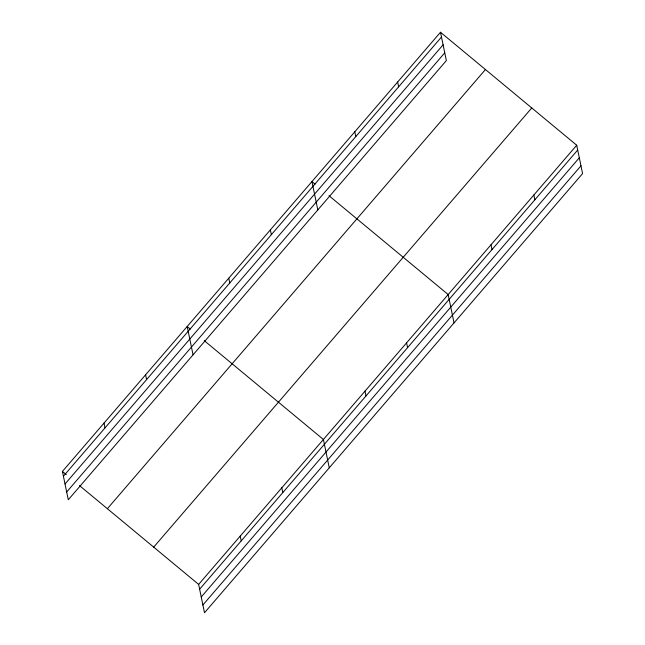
<?xml version="1.0" encoding="UTF-8"?>
<svg xmlns="http://www.w3.org/2000/svg" width="645" height="645" viewBox="0 0 645 645"><rect width="100%" height="100%" fill="white"/><g stroke="black" fill="none" stroke-linecap="round" stroke-linejoin="round"><path stroke-width="0.97" d="M440.495 32.25L446.364 60.59L68.289 499.77L62.42 471.422L440.495 32.25L576.711 145.23L582.58 173.578L204.505 612.75L198.636 584.41L79.472 485.564M63.412 476.22L441.486 37.039M65.024 483.992L443.099 44.811M66.685 491.998L444.752 52.817M107.368 508.712L485.443 69.531M153.687 547.121L531.762 107.949M198.636 584.41L576.711 145.23M199.627 589.199L577.702 150.019M201.24 596.972L579.307 157.791M202.893 604.978L580.968 165.805M315.05 184.139L311.946 181.567L317.816 209.915M328.998 195.709L448.162 294.547L454.032 322.895M190.283 329.071L187.187 326.499L193.057 354.839M204.239 340.641L323.403 439.479L329.272 467.819M62.42 471.422L66.298 474.639M533.858 195.008L534.85 199.797M491.014 244.778L492.006 249.567M397.642 82.02L398.642 86.817M406.576 342.858L407.567 347.647M354.798 131.798L355.79 136.587M364.989 391.168L365.981 395.957M270.36 229.878L271.351 234.667M281.809 487.789L282.8 492.578M228.773 278.189L229.765 282.978M240.222 536.1L241.214 540.889M145.601 374.81L146.592 379.599M104.006 423.12L104.998 427.909"/></g></svg>
